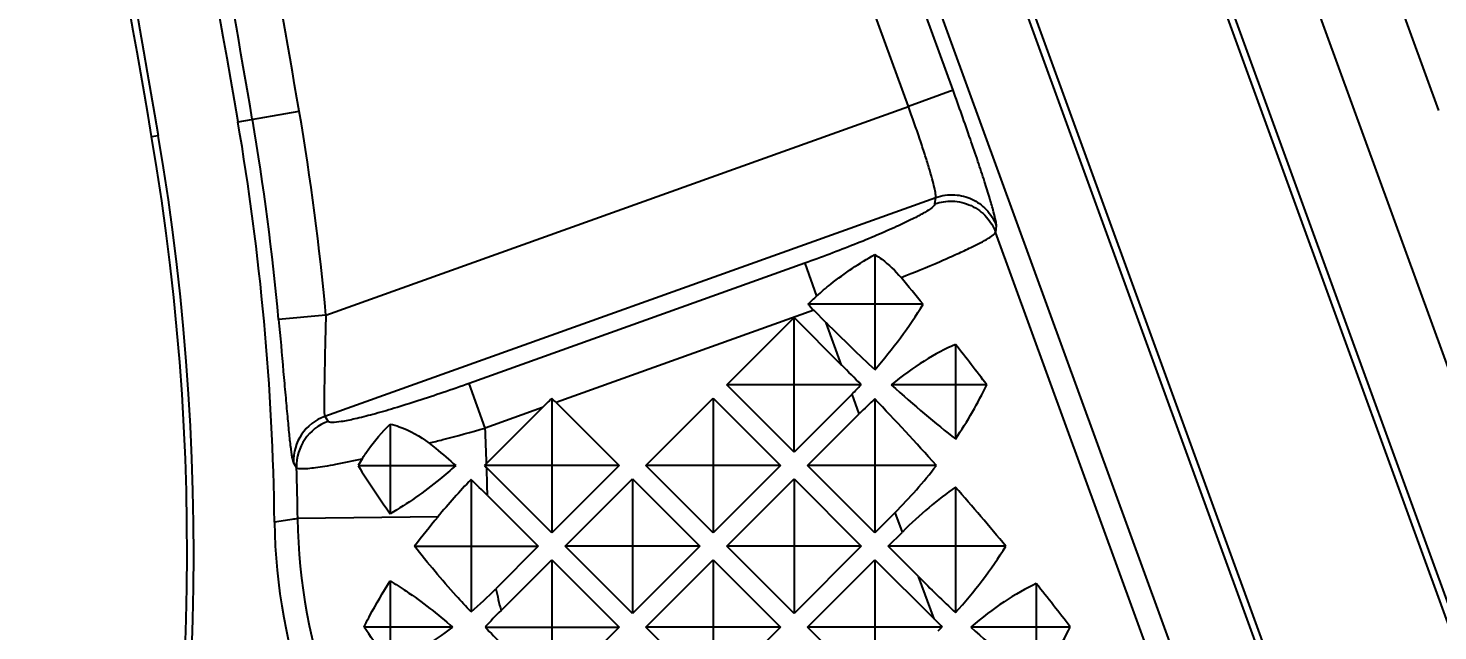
# Model space of a CAD drawing. Header units: millimetres. Extents: x 2089 to 2530, y 1631 to 2074.
# Drawn here: x 2270.06 to 2284.95, y 1863.75 to 1870.11 of the extents above; entities that cross this region are included whole.
import ezdxf

# ---------------------------------------------------------------- set-up
doc = ezdxf.new("R2010")
doc.units = ezdxf.units.MM
doc.styles.get("Standard").update_dxf_attribs({"font": 'arial.ttf'})
doc.dimstyles.new('副本 ISO-25-1', dxfattribs={"dimtxt": 5, "dimasz": 5, "dimexe": 0, "dimexo": 0, "dimgap": 0, "dimtad": 1, "dimtxsty": 'Standard', "dimcen": 0, "dimclrd": 4, "dimclre": 4, "dimclrt": 6, "dimazin": 0, "dimtfac": 1, "dimtofl": 0, "dimtmove": 0, "dimatfit": 3, "dimfxl": 0, "dimarcsym": 0})

# ---------------------------------------------------------------- blocks, each defined once
blk = doc.blocks.new('*D80')
at = {"color": 4, "linetype": 'Continuous', "lineweight": -2, "transparency": 16777216}
blk.add_line((2339.837, 1863.577), (2353.547, 1863.577), dxfattribs=at)
at = {"layer": 'Defpoints', "color": 0, "transparency": 16777216}
for p in [(2248.301, 1863.577), (2339.837, 1863.577), (2350.286, 1863.577)]:
    blk.add_point(p, dxfattribs=at)
at = {"color": 6, "transparency": 16777216, "insert": (2351.917, 1866.13), "char_height": 5, "attachment_point": 5}
blk.add_mtext('0', dxfattribs=at)
blk = doc.blocks.new('*D81')
at = {"color": 4, "linetype": 'Continuous', "lineweight": -2, "transparency": 16777216}
blk.add_line((2319.933, 1901.577), (2357.456, 1901.577), dxfattribs=at)
at = {"layer": 'Defpoints', "color": 0, "transparency": 16777216}
for p in [(2319.933, 1901.577), (2350.286, 1901.577), (2248.301, 1863.577)]:
    blk.add_point(p, dxfattribs=at)
at = {"color": 6, "transparency": 16777216, "insert": (2353.871, 1904.131), "char_height": 5, "attachment_point": 5}
blk.add_mtext('38', dxfattribs=at)
blk = doc.blocks.new('*D104')
at = {"color": 4, "linetype": 'Continuous', "lineweight": -2, "transparency": 16777216}
blk.add_line((2263.119, 1914.627), (2367.196, 1914.627), dxfattribs=at)
at = {"layer": 'Defpoints', "color": 0, "transparency": 16777216}
for p in [(2263.119, 1914.627), (2350.286, 1914.627), (2248.301, 1863.577)]:
    blk.add_point(p, dxfattribs=at)
at = {"color": 6, "transparency": 16777216, "insert": (2358.741, 1917.632), "char_height": 5, "attachment_point": 5}
blk.add_mtext('51,05', dxfattribs=at)
blk = doc.blocks.new('*D105')
at = {"color": 4, "linetype": 'Continuous', "lineweight": -2, "transparency": 16777216}
for p, q in [((2330.286, 1916.555), (2340.286, 1921.944)), ((2340.286, 1921.944), (2367.169, 1921.944)), ((2282.505, 1916.555), (2330.286, 1916.555))]:
    blk.add_line(p, q, dxfattribs=at)
at = {"layer": 'Defpoints', "color": 0, "transparency": 16777216}
for p in [(2350.286, 1921.944), (2282.505, 1916.555), (2248.301, 1863.577)]:
    blk.add_point(p, dxfattribs=at)
at = {"color": 6, "transparency": 16777216, "insert": (2358.728, 1924.949), "char_height": 5, "attachment_point": 5}
blk.add_mtext('52,98', dxfattribs=at)
blk = doc.blocks.new('*D106')
at = {"color": 4, "linetype": 'Continuous', "lineweight": -2, "transparency": 16777216}
blk.add_line((2289.301, 1939.577), (2357.404, 1939.577), dxfattribs=at)
at = {"layer": 'Defpoints', "color": 0, "transparency": 16777216}
for p in [(2289.301, 1939.577), (2350.286, 1939.577), (2248.301, 1863.577)]:
    blk.add_point(p, dxfattribs=at)
at = {"color": 6, "transparency": 16777216, "insert": (2353.845, 1942.13), "char_height": 5, "attachment_point": 5}
blk.add_mtext('76', dxfattribs=at)
blk = doc.blocks.new('*D107')
at = {"color": 4, "linetype": 'Continuous', "lineweight": -2, "transparency": 16777216}
blk.add_line((2248.301, 1951.21), (2367.166, 1951.21), dxfattribs=at)
at = {"layer": 'Defpoints', "color": 0, "transparency": 16777216}
for p in [(2248.301, 1951.21), (2350.286, 1951.21), (2248.301, 1863.577)]:
    blk.add_point(p, dxfattribs=at)
at = {"color": 6, "transparency": 16777216, "insert": (2358.726, 1954.215), "char_height": 5, "attachment_point": 5}
blk.add_mtext('87,63', dxfattribs=at)
blk = doc.blocks.new('*D108')
at = {"color": 4, "linetype": 'Continuous', "lineweight": -2, "transparency": 16777216}
for p, q in [((2248.301, 1967.004), (2330.286, 1967.004)), ((2330.286, 1967.004), (2340.286, 1960.5)), ((2340.286, 1960.5), (2370.573, 1960.5))]:
    blk.add_line(p, q, dxfattribs=at)
at = {"layer": 'Defpoints', "color": 0, "transparency": 16777216}
for p in [(2248.301, 1967.004), (2350.286, 1960.5), (2248.301, 1863.577)]:
    blk.add_point(p, dxfattribs=at)
at = {"color": 6, "transparency": 16777216, "insert": (2360.43, 1963.504), "char_height": 5, "attachment_point": 5}
blk.add_mtext('103,43', dxfattribs=at)
blk = doc.blocks.new('*D109')
at = {"color": 4, "linetype": 'Continuous', "lineweight": -2, "transparency": 16777216}
blk.add_line((2273.301, 1970.577), (2360.863, 1970.577), dxfattribs=at)
at = {"layer": 'Defpoints', "color": 0, "transparency": 16777216}
for p in [(2273.301, 1970.577), (2350.286, 1970.577), (2248.301, 1863.577)]:
    blk.add_point(p, dxfattribs=at)
at = {"color": 6, "transparency": 16777216, "insert": (2355.575, 1973.13), "char_height": 5, "attachment_point": 5}
blk.add_mtext('107', dxfattribs=at)
blk = doc.blocks.new('*D110')
at = {"color": 4, "linetype": 'Continuous', "lineweight": -2, "transparency": 16777216}
blk.add_line((2324.901, 1993.577), (2360.846, 1993.577), dxfattribs=at)
at = {"layer": 'Defpoints', "color": 0, "transparency": 16777216}
for p in [(2324.901, 1993.577), (2350.286, 1993.577), (2248.301, 1863.577)]:
    blk.add_point(p, dxfattribs=at)
at = {"color": 6, "transparency": 16777216, "insert": (2355.566, 1996.132), "char_height": 5, "attachment_point": 5}
blk.add_mtext('130', dxfattribs=at)
blk = doc.blocks.new('*D123')
at = {"color": 4, "linetype": 'Continuous', "lineweight": -2, "transparency": 16777216}
blk.add_line((2273.301, 1973.877), (2273.301, 2025.031), dxfattribs=at)
at = {"layer": 'Defpoints', "color": 0, "transparency": 16777216}
for p in [(2273.301, 2017.746), (2273.301, 1973.877), (2248.301, 1863.577)]:
    blk.add_point(p, dxfattribs=at)
at = {"color": 6, "transparency": 16777216, "insert": (2270.748, 2021.389), "char_height": 5, "attachment_point": 5, "rotation": 90}
blk.add_mtext('25', dxfattribs=at)
blk = doc.blocks.new('*D124')
at = {"color": 4, "linetype": 'Continuous', "lineweight": -2, "transparency": 16777216}
blk.add_line((2289.301, 1942.877), (2289.301, 2024.144), dxfattribs=at)
at = {"layer": 'Defpoints', "color": 0, "transparency": 16777216}
for p in [(2289.301, 2017.746), (2289.301, 1942.877), (2248.301, 1863.577)]:
    blk.add_point(p, dxfattribs=at)
at = {"color": 6, "transparency": 16777216, "insert": (2286.791, 2020.945), "char_height": 5, "attachment_point": 5, "rotation": 90}
blk.add_mtext('41', dxfattribs=at)
blk = doc.blocks.new('*D125')
at = {"color": 4, "linetype": 'Continuous', "lineweight": -2, "transparency": 16777216}
blk.add_line((2283.485, 1918.755), (2283.485, 2034.625), dxfattribs=at)
at = {"layer": 'Defpoints', "color": 0, "transparency": 16777216}
for p in [(2283.485, 2017.746), (2283.485, 1918.755), (2248.301, 1863.577)]:
    blk.add_point(p, dxfattribs=at)
at = {"color": 6, "transparency": 16777216, "insert": (2280.481, 2026.186), "char_height": 5, "attachment_point": 5, "rotation": 90}
blk.add_mtext('35,18', dxfattribs=at)
blk = doc.blocks.new('*D127')
at = {"color": 4, "linetype": 'Continuous', "lineweight": -2, "transparency": 16777216}
blk.add_line((2318.301, 2000.177), (2318.301, 2024.85), dxfattribs=at)
at = {"layer": 'Defpoints', "color": 0, "transparency": 16777216}
for p in [(2318.301, 2017.746), (2318.301, 2000.177), (2248.301, 1863.577)]:
    blk.add_point(p, dxfattribs=at)
at = {"color": 6, "transparency": 16777216, "insert": (2315.748, 2021.298), "char_height": 5, "attachment_point": 5, "rotation": 90}
blk.add_mtext('70', dxfattribs=at)

msp = doc.modelspace()

# ---------------------------------------------------------------- linework, layer by layer
at = {"color": 7, "linetype": 'Continuous'}
for p, q in [((2285.394, 1865.596), (2281.614, 1875.983)), ((2291.82, 1845.238), (2280.745, 1875.666)), ((2280.811, 1875.69), (2291.698, 1845.778)), ((2292.595, 1837.326), (2278.893, 1874.972)), ((2278.959, 1874.996), (2292.664, 1837.34)), ((2279.827, 1869.456), (2277.941, 1874.637)), ((2278.09, 1874.679), (2291.817, 1836.966)), ((2279.355, 1869.284), (2277.469, 1874.466)), ((2283.879, 1872.197), (2284.954, 1869.243)), ((2279.827, 1869.456), (2279.355, 1869.284)), ((2272.276, 1869.123), (2272.923, 1869.234)), ((2273.205, 1867.08), (2279.355, 1869.284)), ((2271.364, 1868.967), (2271.434, 1868.979)), ((2273.194, 1866.013), (2279.644, 1868.324)), ((2279.636, 1868.256), (2279.644, 1868.324)), ((2280.284, 1868.024), (2280.276, 1867.957)), ((2284.799, 1855.532), (2280.276, 1867.957)), ((2278.261, 1867.629), (2274.718, 1866.36)), ((2278.261, 1867.629), (2278.386, 1867.282)), ((2279.001, 1867.721), (2279.001, 1866.505)), ((2279.511, 1867.198), (2278.295, 1867.198)), ((2273.205, 1867.08), (2272.705, 1867.035)), ((2278.356, 1867.132), (2275.636, 1866.157)), ((2277.437, 1866.346), (2278.148, 1867.057)), ((2278.148, 1867.057), (2278.65, 1866.554)), ((2278.148, 1865.635), (2278.148, 1867.056)), ((2278.487, 1867.001), (2278.356, 1867.132)), ((2278.65, 1866.554), (2278.487, 1867.001)), ((2279.853, 1866.772), (2279.853, 1865.773)), ((2274.887, 1865.889), (2274.718, 1866.36)), ((2278.856, 1866.346), (2277.437, 1866.346)), ((2278.148, 1865.635), (2277.437, 1866.346)), ((2280.183, 1866.346), (2279.174, 1866.346)), ((2275.589, 1866.201), (2275.589, 1864.782)), ((2275.636, 1866.157), (2276.3, 1865.493)), ((2276.584, 1865.493), (2277.295, 1866.204)), ((2277.295, 1866.204), (2277.295, 1864.782)), ((2277.295, 1866.204), (2278.006, 1865.493)), ((2278.761, 1866.248), (2278.148, 1865.635)), ((2278.837, 1866.04), (2278.761, 1866.248)), ((2279.001, 1866.196), (2279.001, 1864.782)), ((2273.194, 1866.013), (2273.227, 1865.959)), ((2275.491, 1866.105), (2274.887, 1865.889)), ((2274.901, 1865.516), (2275.491, 1866.105)), ((2278.29, 1865.493), (2278.837, 1866.04)), ((2273.884, 1865.931), (2273.884, 1864.983)), ((2272.894, 1865.471), (2272.861, 1865.524)), ((2273.545, 1865.493), (2274.576, 1865.493)), ((2276.3, 1865.493), (2274.879, 1865.493)), ((2275.589, 1864.782), (2274.903, 1865.469)), ((2276.3, 1865.493), (2275.589, 1864.782)), ((2278.006, 1865.493), (2276.584, 1865.493)), ((2277.295, 1864.782), (2276.584, 1865.493)), ((2278.006, 1865.493), (2277.295, 1864.782)), ((2279.651, 1865.493), (2278.29, 1865.493)), ((2279.001, 1864.782), (2278.29, 1865.493)), ((2274.737, 1865.346), (2274.737, 1863.947)), ((2275.732, 1864.64), (2276.442, 1865.351)), ((2276.442, 1865.351), (2276.442, 1863.929)), ((2276.442, 1865.351), (2277.153, 1864.64)), ((2277.437, 1864.64), (2278.148, 1865.351)), ((2278.148, 1865.351), (2278.148, 1863.929)), ((2278.148, 1865.351), (2278.858, 1864.64)), ((2279.853, 1865.264), (2279.853, 1863.939)), ((2274.911, 1865.177), (2275.447, 1864.64)), ((2274.388, 1864.952), (2272.906, 1864.932)), ((2279.216, 1864.998), (2279.001, 1864.782)), ((2279.292, 1864.79), (2279.216, 1864.998)), ((2279.143, 1864.64), (2279.292, 1864.79)), ((2274.14, 1864.64), (2275.447, 1864.64)), ((2275.447, 1864.64), (2274.999, 1864.192)), ((2277.153, 1864.64), (2275.732, 1864.64)), ((2276.442, 1863.929), (2275.732, 1864.64)), ((2277.153, 1864.64), (2276.442, 1863.929)), ((2278.858, 1864.64), (2277.437, 1864.64)), ((2278.148, 1863.929), (2277.437, 1864.64)), ((2278.858, 1864.64), (2278.148, 1863.929)), ((2280.385, 1864.64), (2279.143, 1864.64)), ((2279.463, 1864.32), (2279.143, 1864.64)), ((2275.054, 1863.963), (2275.589, 1864.498)), ((2275.589, 1864.498), (2275.589, 1863.077)), ((2275.589, 1864.498), (2276.3, 1863.787)), ((2276.584, 1863.787), (2277.295, 1864.498)), ((2277.295, 1864.498), (2277.295, 1863.077)), ((2277.295, 1864.498), (2278.006, 1863.787)), ((2278.29, 1863.787), (2279.001, 1864.498)), ((2279.001, 1864.498), (2279.001, 1863.077)), ((2279.001, 1864.498), (2279.626, 1863.873)), ((2273.884, 1864.274), (2273.884, 1863.403)), ((2279.626, 1863.873), (2279.463, 1864.32)), ((2280.706, 1864.246), (2280.706, 1863.188)), ((2274.542, 1863.787), (2273.607, 1863.787)), ((2274.887, 1863.787), (2276.3, 1863.787)), ((2276.3, 1863.787), (2275.589, 1863.077)), ((2278.006, 1863.787), (2276.584, 1863.787)), ((2277.295, 1863.077), (2276.584, 1863.787)), ((2278.006, 1863.787), (2277.295, 1863.077)), ((2279.711, 1863.787), (2278.29, 1863.787)), ((2279.001, 1863.077), (2278.29, 1863.787)), ((2281.065, 1863.787), (2280.016, 1863.787))]:
    msp.add_line(p, q, dxfattribs=at)
for centre, radius, start, end in [((1995.212, 1821.74), 281.24, 9.70481, 11.54287), ((1995.212, 1821.74), 281.742, 9.70486, 11.54287), ((2245.66, 1864.56), 27.66, 5.2273, 9.7285), ((2245.66, 1864.56), 27.003, 0.7093, 9.7286), ((2245.66, 1864.56), 27.158, 5.2273, 9.7285), ((2245.66, 1864.56), 26.079, 322, 9.7286), ((2245.66, 1864.56), 26.149, 322, 9.7286), ((2256.401, 1848.257), 29.88, 39.3399, 40.0374), ((2282.957, 1862.213), 6.826, 132.045, 133.0802), ((2279.17, 1867.947), 1.152, 220.542, 225.0528), ((2262.095, 1850.006), 23.408, 44.2714, 44.9891), ((2275.238, 1869.771), 4.982, 315.005, 316.5662), ((2279.667, 1861.927), 5.907, 133.6516, 134.9851), ((2274.739, 1865.26), 1.268, 45.0138, 47.9097), ((2273.364, 1865.539), 0.503, 109.7493, 181.7689), ((2273.397, 1865.486), 0.503, 109.7486, 181.6578), ((2245.66, 1864.56), 29.257, 1.871, 2.6022), ((2280.531, 1861.339), 8.128, 148.6926, 149.2662), ((2280.276, 1860.141), 7.6, 135.0005, 135.2417), ((2245.66, 1864.56), 27.249, 0.7816, 1.9161), ((2282.223, 1870.886), 10.218, 211.8619, 215.2941), ((2281.011, 1871.577), 8.639, 224.7734, 224.9997), ((2245.66, 1864.56), 29.257, 1.2074, 1.7792), ((2281.35, 1859.13), 9.076, 136.7756, 140.0956), ((2269.209, 1859.478), 8.061, 44.9876, 46.7104), ((2278.944, 1865.018), 6.039, 180.7957, 199.9854), ((2280.113, 1860.152), 7.471, 140.0225, 143.0794), ((2278.686, 1864.97), 6.025, 180.7129, 199.9992), ((2271.366, 1867.816), 5.132, 311.0628, 315.0736), ((2278.93, 1865.014), 4.016, 191.8148, 195.1785), ((2294.03, 1878.875), 20.593, 224.9766, 226.4927), ((2278.86, 1860.157), 5.383, 135.0024, 137.5837), ((2288.642, 1876.915), 19.015, 223.6623, 224.4217), ((2263.442, 1847.689), 22.888, 44.6976, 44.9992), ((2276.184, 1867.235), 4.932, 315.0008, 315.6514)]:
    msp.add_arc(centre, radius, start, end, dxfattribs=at)
for centre, major_axis, ratio, start_param, end_param in [((2278.382, 1867.29), (1.421, 1.781), 0.429351, -1.671117, -1.289752), ((2277.674, 1869.236), (-3.389, 3.994), 0.174176, -4.272644, -4.116393), ((2279.216, 1864.998), (1.421, 1.781), 0.429352, 0.671025, 1.102951), ((2278.487, 1867.001), (-3.389, 3.994), 0.174176, -1.880606, -1.774252), ((2277.674, 1869.236), (-3.389, 3.994), 0.174176, -4.061369, -3.828475), ((2278.837, 1866.04), (1.421, 1.781), 0.429351, -1.383199, -1.077813), ((2279.216, 1864.998), (1.421, 1.781), 0.429352, 1.211029, 1.314226), ((2279.463, 1864.32), (-3.389, 3.994), 0.174176, -1.422716, -1.234248), ((2278.837, 1866.04), (1.421, 1.781), 0.429351, -1.827368, -1.535703), ((2279.671, 1863.748), (1.421, 1.781), 0.429352, 0.963921, 1.314226), ((2279.463, 1864.32), (-3.389, 3.994), 0.174176, -1.638083, -1.481356), ((2279.292, 1864.79), (1.421, 1.781), 0.429351, -1.709386, -1.320336), ((2280.126, 1862.497), (1.421, 1.781), 0.429352, 0.709482, 1.145731), ((2279.463, 1864.32), (-3.389, 3.994), 0.174176, -1.849749, -1.735794), ((2278.65, 1866.554), (-3.389, 3.994), 0.174176, -4.104149, -3.873526), ((2279.747, 1863.539), (1.421, 1.781), 0.429351, -1.42825, -1.108669)]:
    msp.add_ellipse(centre, major_axis=major_axis, ratio=ratio, start_param=start_param, end_param=end_param, dxfattribs=at)
for points, knots in [([(2292.31, 1865.097), (2291.835, 1868.3), (2290.79, 1874.693), (2288.93, 1884.229), (2286.742, 1893.696), (2285.023, 1899.943), (2284.08, 1903.041)], [0, 0, 0, 0, 0.249998, 0.5, 0.750004, 1, 1, 1, 1]), ([(2284.147, 1903.061), (2285.092, 1899.957), (2286.814, 1893.697), (2289.006, 1884.21), (2290.869, 1874.654), (2291.914, 1868.247), (2292.39, 1865.037)], [0, 0, 0, 0, 0.249996, 0.5, 0.750002, 1, 1, 1, 1]), ([(2292.573, 1866.36), (2292.101, 1869.467), (2290.056, 1881.865), (2287.251, 1894.155), (2284.508, 1903.171)], [0, 0, 0, 0, 0.250091, 1, 1, 1, 1]), ([(2290.298, 1865.437), (2289.828, 1868.563), (2288.798, 1874.803), (2286.969, 1884.112), (2284.825, 1893.353), (2283.144, 1899.451), (2282.224, 1902.476)], [0, 0, 0, 0, 0.249998, 0.5, 0.750004, 1, 1, 1, 1]), ([(2282.291, 1902.497), (2283.213, 1899.466), (2284.898, 1893.355), (2287.045, 1884.095), (2288.876, 1874.768), (2289.907, 1868.515), (2290.377, 1865.383)], [0, 0, 0, 0, 0.249996, 0.5, 0.750002, 1, 1, 1, 1]), ([(2281.42, 1902.232), (2282.306, 1899.32), (2283.931, 1893.452), (2286.012, 1884.561), (2287.795, 1875.605), (2288.808, 1869.602), (2289.272, 1866.595)], [0, 0, 0, 0, 0.249997, 0.500001, 0.750002, 1, 1, 1, 1]), ([(2272.276, 1869.123), (2271.866, 1871.513), (2270.987, 1876.284), (2269.485, 1883.403), (2267.774, 1890.475), (2266.465, 1895.146), (2265.759, 1897.466)], [0, 0, 0, 0, 0.249998, 0.499999, 0.750002, 1, 1, 1, 1]), ([(2271.364, 1868.967), (2270.956, 1871.348), (2270.081, 1876.099), (2268.586, 1883.19), (2266.881, 1890.233), (2265.578, 1894.886), (2264.875, 1897.197)], [0, 0, 0, 0, 0.249997, 0.499997, 0.750001, 1, 1, 1, 1]), ([(2264.942, 1897.218), (2265.646, 1894.906), (2266.949, 1890.252), (2268.654, 1883.206), (2270.15, 1876.113), (2271.025, 1871.36), (2271.434, 1868.979)], [0, 0, 0, 0, 0.249999, 0.500004, 0.750003, 1, 1, 1, 1]), ([(2280.284, 1868.024), (2280.285, 1868.031), (2280.283, 1868.048), (2280.275, 1868.098), (2280.252, 1868.188), (2280.211, 1868.327), (2280.156, 1868.504), (2280.088, 1868.713), (2279.978, 1869.034), (2279.889, 1869.285), (2279.827, 1869.456)], [0, 0, 0, 0, 0.012977, 0.034178, 0.100835, 0.198223, 0.322867, 0.470678, 0.636739, 1, 1, 1, 1]), ([(2279.644, 1868.324), (2279.647, 1868.335), (2279.642, 1868.37), (2279.63, 1868.435), (2279.605, 1868.529), (2279.571, 1868.648), (2279.527, 1868.788), (2279.456, 1869.003), (2279.397, 1869.17), (2279.355, 1869.284)], [0, 0, 0, 0, 0.035036, 0.102123, 0.199478, 0.324161, 0.471919, 0.637656, 1, 1, 1, 1]), ([(2279.644, 1868.324), (2279.708, 1868.347), (2279.841, 1868.365), (2280.03, 1868.316), (2280.189, 1868.202), (2280.261, 1868.088), (2280.284, 1868.024)], [0, 0, 0, 0, 0.263857, 0.500478, 0.736849, 1, 1, 1, 1]), ([(2279.636, 1868.256), (2279.635, 1868.25), (2279.626, 1868.236), (2279.591, 1868.204), (2279.515, 1868.156), (2279.388, 1868.089), (2279.219, 1868.01), (2279.015, 1867.92), (2278.693, 1867.789), (2278.438, 1867.693), (2278.261, 1867.629)], [0, 0, 0, 0, 0.01177, 0.030825, 0.093661, 0.18905, 0.313454, 0.462124, 0.629922, 1, 1, 1, 1]), ([(2279.636, 1868.256), (2279.695, 1868.277), (2279.826, 1868.297), (2280.024, 1868.25), (2280.186, 1868.129), (2280.255, 1868.015), (2280.276, 1867.956)], [0, 0, 0, 0, 0.240418, 0.500468, 0.760225, 1, 1, 1, 1]), ([(2279.278, 1867.478), (2279.414, 1867.533), (2279.607, 1867.611), (2279.846, 1867.716), (2279.99, 1867.782), (2280.106, 1867.839), (2280.193, 1867.886), (2280.246, 1867.922), (2280.274, 1867.945), (2280.276, 1867.957)], [0, 0, 0, 0, 0.394463, 0.561674, 0.704835, 0.821613, 0.910227, 0.969439, 1, 1, 1, 1]), ([(2278.386, 1867.282), (2278.435, 1867.326), (2278.627, 1867.489), (2278.838, 1867.629), (2279.001, 1867.721)], [0, 0, 0, 0, 0.261309, 1, 1, 1, 1]), ([(2279.001, 1867.721), (2279.026, 1867.705), (2279.128, 1867.636), (2279.218, 1867.55), (2279.278, 1867.478)], [0, 0, 0, 0, 0.239589, 1, 1, 1, 1]), ([(2272.705, 1867.035), (2272.722, 1866.852), (2272.746, 1866.585), (2272.776, 1866.244), (2272.796, 1866.021), (2272.814, 1865.834), (2272.828, 1865.702), (2272.839, 1865.619), (2272.846, 1865.575), (2272.853, 1865.545), (2272.858, 1865.529), (2272.861, 1865.524)], [0, 0, 0, 0, 0.36225, 0.528345, 0.676766, 0.802566, 0.900894, 0.938304, 0.967392, 0.987976, 1, 1, 1, 1]), ([(2273.205, 1867.08), (2273.2, 1866.954), (2273.196, 1866.769), (2273.191, 1866.531), (2273.188, 1866.374), (2273.185, 1866.239), (2273.184, 1866.133), (2273.185, 1866.065), (2273.189, 1866.029), (2273.192, 1866.017), (2273.194, 1866.013)], [0, 0, 0, 0, 0.35489, 0.51969, 0.668657, 0.796535, 0.897653, 0.966519, 0.987765, 1, 1, 1, 1]), ([(2274.718, 1866.36), (2274.627, 1866.327), (2274.446, 1866.264), (2274.182, 1866.177), (2273.934, 1866.099), (2273.712, 1866.035), (2273.525, 1865.987), (2273.382, 1865.958), (2273.291, 1865.946), (2273.245, 1865.949), (2273.229, 1865.955), (2273.227, 1865.959)], [0, 0, 0, 0, 0.187055, 0.36861, 0.537979, 0.688492, 0.814001, 0.909314, 0.971341, 0.989496, 1, 1, 1, 1]), ([(2273.587, 1865.563), (2273.607, 1865.595), (2273.694, 1865.727), (2273.798, 1865.847), (2273.884, 1865.931)], [0, 0, 0, 0, 0.23919, 1, 1, 1, 1]), ([(2273.884, 1865.931), (2273.916, 1865.923), (2274.063, 1865.88), (2274.199, 1865.803), (2274.293, 1865.73)], [0, 0, 0, 0, 0.21796, 1, 1, 1, 1]), ([(2274.293, 1865.73), (2274.341, 1865.742), (2274.54, 1865.793), (2274.738, 1865.846), (2274.887, 1865.889)], [0, 0, 0, 0, 0.245123, 1, 1, 1, 1]), ([(2274.293, 1865.73), (2274.317, 1865.711), (2274.413, 1865.634), (2274.506, 1865.554), (2274.576, 1865.493)], [0, 0, 0, 0, 0.247982, 1, 1, 1, 1]), ([(2272.894, 1865.471), (2272.898, 1865.466), (2272.921, 1865.461), (2272.96, 1865.459), (2273.021, 1865.463), (2273.101, 1865.472), (2273.199, 1865.487), (2273.364, 1865.516), (2273.495, 1865.543), (2273.587, 1865.563)], [0, 0, 0, 0, 0.030513, 0.087864, 0.173796, 0.288029, 0.429463, 0.596774, 1, 1, 1, 1]), ([(2274.576, 1865.493), (2274.52, 1865.444), (2274.301, 1865.258), (2274.068, 1865.089), (2273.884, 1864.983)], [0, 0, 0, 0, 0.258903, 1, 1, 1, 1]), ([(2272.906, 1864.932), (2272.886, 1864.929), (2272.835, 1864.923), (2272.754, 1864.906), (2272.692, 1864.899), (2272.662, 1864.894)], [0, 0, 0, 0, 0.249391, 0.625526, 1, 1, 1, 1]), ([(2274.737, 1863.947), (2274.684, 1864.003), (2274.479, 1864.228), (2274.281, 1864.461), (2274.14, 1864.64)], [0, 0, 0, 0, 0.252005, 1, 1, 1, 1]), ([(2273.607, 1863.787), (2273.627, 1863.828), (2273.712, 1863.994), (2273.807, 1864.155), (2273.884, 1864.274)], [0, 0, 0, 0, 0.240873, 1, 1, 1, 1]), ([(2273.884, 1864.274), (2273.94, 1864.24), (2274.17, 1864.093), (2274.385, 1863.922), (2274.542, 1863.787)], [0, 0, 0, 0, 0.24002, 1, 1, 1, 1]), ([(2273.884, 1863.403), (2273.86, 1863.435), (2273.765, 1863.561), (2273.674, 1863.69), (2273.607, 1863.787)], [0, 0, 0, 0, 0.25265, 1, 1, 1, 1]), ([(2274.542, 1863.787), (2274.436, 1863.705), (2274.225, 1863.56), (2273.996, 1863.445), (2273.884, 1863.403)], [0, 0, 0, 0, 0.528212, 1, 1, 1, 1])]:
    msp.add_open_spline(points, degree=3, knots=knots, dxfattribs=at)

# ---------------------------------------------------------------- dimensions: what is measured, and where the dimension line sits
for feature_location, offset, dtype, origin, picture, middle in [((2283.485, 1918.755), (0, 98.991), 1, (2248.301, 1863.577), '*D125', (2280.481, 2026.186)), ((2273.301, 1973.877), (0, 43.869), 1, (2248.301, 1863.577), '*D123', (2270.748, 2021.389)), ((2318.301, 2000.177), (0, 17.569), 1, (2248.301, 1863.577), '*D127', (2315.748, 2021.298)), ((2289.301, 1942.877), (0, 74.869), 1, (2248.301, 1863.577), '*D124', (2286.791, 2020.945)), ((2324.901, 1993.577), (25.386, 0), 0, (2248.301, 1863.577), '*D110', (2355.566, 1996.132)), ((2273.301, 1970.577), (76.986, 0), 0, (2248.301, 1863.577), '*D109', (2355.575, 1973.13)), ((2248.301, 1967.004), (101.986, -6.504), 0, (2248.301, 1863.577), '*D108', (2360.43, 1963.504)), ((2248.301, 1951.21), (101.986, 0), 0, (2248.301, 1863.577), '*D107', (2358.726, 1954.215)), ((2289.301, 1939.577), (60.986, 0), 0, (2248.301, 1863.577), '*D106', (2353.845, 1942.13)), ((2282.505, 1916.555), (67.781, 5.388), 0, (2248.301, 1863.577), '*D105', (2358.728, 1924.949)), ((2263.119, 1914.627), (87.167, 0), 0, (2248.301, 1863.577), '*D104', (2358.741, 1917.632)), ((2319.933, 1901.577), (30.354, 0), 0, (2248.301, 1863.577), '*D81', (2353.871, 1904.131)), ((2339.836883219, 1863.576959318), (10.449481791, 0), 0, (2248.300791177, 1863.576959318), '*D80', (2351.916651503, 1866.129824257))]:
    dim = msp.add_ordinate_dim(feature_location=feature_location, offset=offset, dtype=dtype, origin=origin, dimstyle='副本 ISO-25-1', override={"dimfxl": 1.25, "dimarcsym": 1})
    dim.commit()
    dim.dimension.update_dxf_attribs({"geometry": picture, "text_midpoint": middle})

doc.saveas('drawing.dxf')
